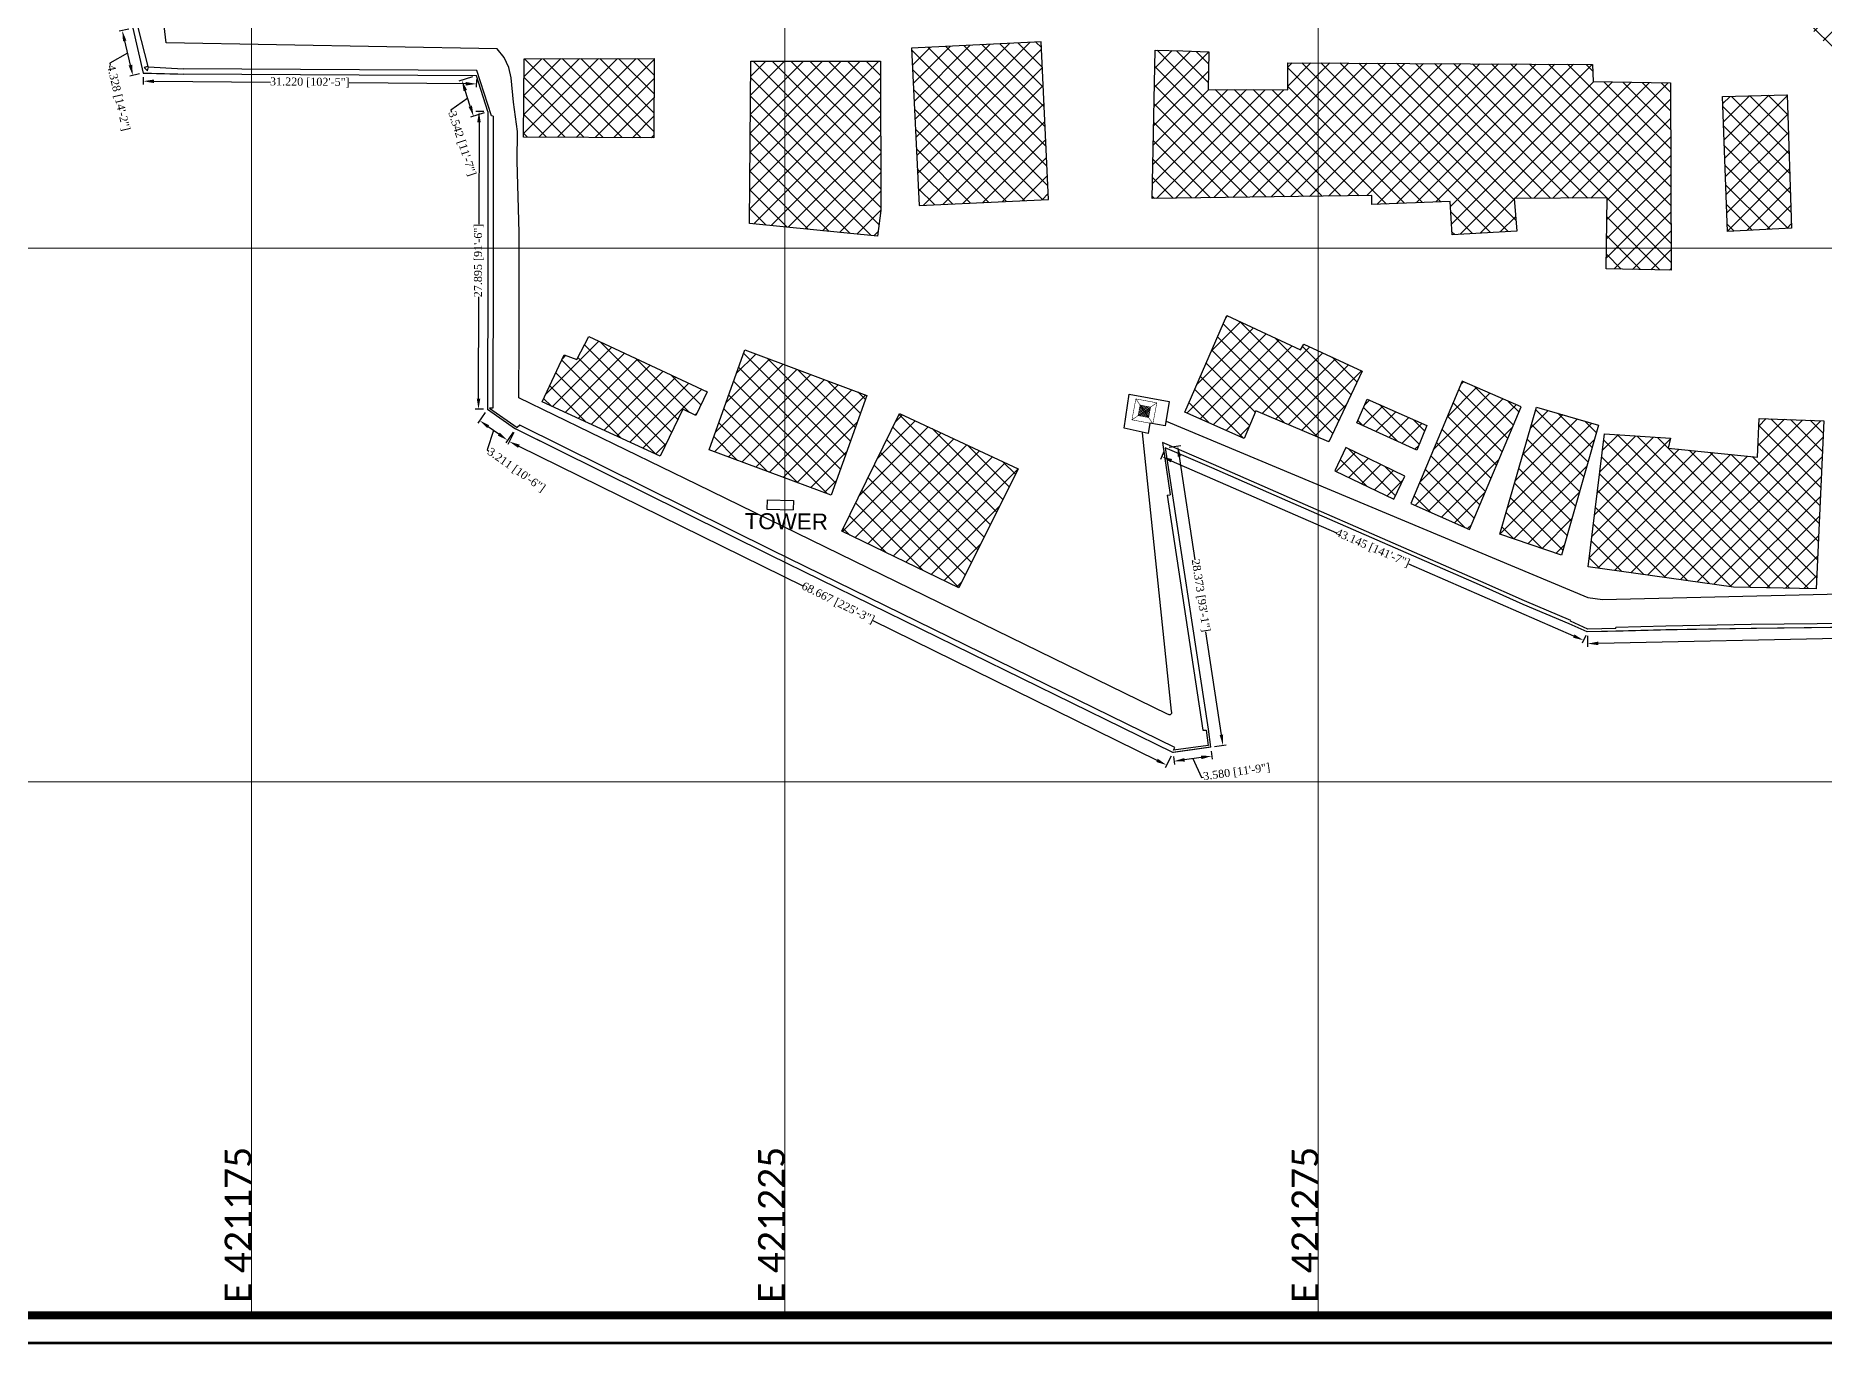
# Model space of a CAD drawing. Header units: metres. Extents: x 420822 to 421453, y 1458172 to 1458620.
# Drawn here: x 421154.8 to 421322.4, y 1458172.3 to 1458294.9 of the extents above; entities that cross this region are included whole.
import ezdxf
from ezdxf.enums import TextEntityAlignment as Align

# ---------------------------------------------------------------- set-up
doc = ezdxf.new("R2010")
doc.units = ezdxf.units.M
doc.header["$MEASUREMENT"] = 0
doc.header["$PDMODE"] = 3
doc.header["$PDSIZE"] = 0.25
doc.linetypes.add('DOT2', pattern=[0.125, 0, -0.125])
doc.layers.get('0').update_dxf_attribs({"linetype": 'CONTINUOUS'})
doc.layers.get('Defpoints').update_dxf_attribs({"linetype": 'CONTINUOUS'})
for name, color, linetype in [('BOUNDARY', 7, 'CONTINUOUS'), ('BUILDING', 230, 'CONTINUOUS'), ('CONTAINER', 150, 'CONTINUOUS'), ('DIM', 8, 'CONTINUOUS'), ('HATCH', 8, 'CONTINUOUS'), ('HM', 20, 'CONTINUOUS'), ('TEXT', 7, 'CONTINUOUS'), ('TITLE', 86, 'CONTINUOUS')]:
    doc.layers.add(name, color=color, linetype=linetype)
doc.layers.add('grid', color=5, linetype='DOT2', lineweight=20)
doc.layers.add('HIGH MAST', color=4, linetype='CONTINUOUS', lineweight=18)
doc.styles.add('Legend', font='calibri.ttf', dxfattribs={"height": 2})
doc.styles.add('ROMANTICITALIC', font='romantic.ttf')
doc.styles.add('rs2', font='arial.ttf', dxfattribs={"height": 2})
doc.dimstyles.new('ROCKFORT', dxfattribs={"dimtxt": 0.75, "dimasz": 1, "dimexe": 0.3, "dimexo": 0.375, "dimgap": 0.1, "dimtad": 0, "dimdec": 3, "dimzin": 0, "dimdsep": 46, "dimtxsty": 'ROMANTICITALIC', "dimcen": 0.09, "dimclrd": 8, "dimclre": 8, "dimclrt": 5, "dimadec": 0, "dimazin": 0, "dimtfac": 1, "dimtdec": 3, "dimtofl": 0, "dimtmove": 1, "dimatfit": 2, "dimfxl": 1, "dimtolj": 1, "dimtzin": 0, "dimarcsym": 0})

# ---------------------------------------------------------------- blocks, each defined once
blk = doc.blocks.new('BST')
h = blk.add_hatch()
h.set_pattern_fill('ANSI31', color=256, style=0)
h.set_pattern_definition([(45, (-8.78317, -273.21561), (-0.08838835, 0.08838835), [])])
h.paths.add_polyline_path([(-0.5, -0.5), (0.5, -0.5), (0.5, 0.5), (-0.5, 0.5)])
blk.add_line((0.5, -0.5), (-0.5, 0.5))
at = {"const_width": 0.05}
for points in [[(-1, -1), (-1, 1), (1, 1), (1, -1)], [(-0.5, -0.5), (-0.5, 0.5), (0.5, 0.5), (0.5, -0.5)]]:
    blk.add_lwpolyline(points, close=True, dxfattribs=at)
for points in [[(-0.5, 0.5), (-1, 1)], [(0.5, 0.5), (1, 1)], [(-0.5, -0.5), (-1, -1)], [(0.5, -0.5), (1, -1)]]:
    blk.add_lwpolyline(points, dxfattribs=at)
blk = doc.blocks.new('*D36')
at = {"layer": 'Defpoints', "color": 0, "linetype": 'ByBlock', "transparency": 16777216}
for p in [(421300.22, 1458239.05), (421357.6, 1458240.33), (421300.25, 1458237.94)]:
    blk.add_point(p, dxfattribs=at)
at = {"layer": 'DIM', "color": 8, "linetype": 'ByBlock', "lineweight": -2, "transparency": 16777216}
for p, q in [((421356.63, 1458239.19), (421332.62, 1458238.66)), ((421357.61, 1458239.95), (421357.63, 1458238.92)), ((421300.23, 1458238.68), (421300.25, 1458237.64)), ((421301.24, 1458237.97), (421325.25, 1458238.5))]:
    blk.add_line(p, q, dxfattribs=at)
at = {"layer": 'DIM', "color": 8, "linetype": 'ByBlock', "transparency": 16777216}
for points in [[(421356.62, 1458239.36), (421356.63, 1458239.03), (421357.63, 1458239.22)], [(421301.24, 1458238.13), (421301.25, 1458237.8), (421300.25, 1458237.94)]]:
    blk.add_solid(points, dxfattribs=at)
at = {"layer": 'DIM', "color": 5, "linetype": 'ByBlock', "transparency": 16777216, "insert": (421328.94, 1458238.58), "char_height": 0.75, "attachment_point": 5, "rotation": 1.2706, "style": 'ROMANTICITALIC'}
blk.add_mtext('\\A1;57.396 [188\'-4"]', dxfattribs=at)
blk = doc.blocks.new('*D37')
at = {"layer": 'Defpoints', "color": 0, "linetype": 'ByBlock', "transparency": 16777216}
for p in [(421260.67, 1458256.29), (421260.32, 1458255.48), (421300.22, 1458239.05)]:
    blk.add_point(p, dxfattribs=at)
at = {"layer": 'DIM', "color": 8, "linetype": 'ByBlock', "lineweight": -2, "transparency": 16777216}
for p, q in [((421260.52, 1458255.94), (421260.2, 1458255.21)), ((421261.23, 1458255.08), (421276.7, 1458248.34)), ((421298.95, 1458238.65), (421283.48, 1458245.39)), ((421300.07, 1458238.71), (421299.75, 1458237.97))]:
    blk.add_line(p, q, dxfattribs=at)
at = {"layer": 'DIM', "color": 8, "linetype": 'ByBlock', "transparency": 16777216}
for points in [[(421261.3, 1458255.24), (421261.17, 1458254.93), (421260.32, 1458255.48)], [(421299.02, 1458238.8), (421298.89, 1458238.5), (421299.87, 1458238.25)]]:
    blk.add_solid(points, dxfattribs=at)
at = {"layer": 'DIM', "color": 5, "linetype": 'ByBlock', "transparency": 16777216, "insert": (421280.09, 1458246.87), "char_height": 0.75, "attachment_point": 5, "rotation": 336.4584, "style": 'ROMANTICITALIC'}
blk.add_mtext('\\A1;43.145 [141\'-7"]', dxfattribs=at)
blk = doc.blocks.new('*D38')
at = {"layer": 'Defpoints', "color": 0, "linetype": 'ByBlock', "transparency": 16777216}
for p in [(421260.67, 1458256.29), (421264.91, 1458228.23), (421266.07, 1458228.41)]:
    blk.add_point(p, dxfattribs=at)
at = {"layer": 'DIM', "color": 8, "linetype": 'ByBlock', "lineweight": -2, "transparency": 16777216}
for p, q in [((421261.04, 1458256.34), (421262.12, 1458256.51)), ((421261.98, 1458255.47), (421263.44, 1458245.81)), ((421265.92, 1458229.4), (421264.46, 1458239.06)), ((421265.28, 1458228.29), (421266.37, 1458228.45))]:
    blk.add_line(p, q, dxfattribs=at)
at = {"layer": 'DIM', "color": 8, "linetype": 'ByBlock', "transparency": 16777216}
for points in [[(421262.14, 1458255.5), (421261.81, 1458255.45), (421261.83, 1458256.46)], [(421266.09, 1458229.42), (421265.76, 1458229.37), (421266.07, 1458228.41)]]:
    blk.add_solid(points, dxfattribs=at)
at = {"layer": 'DIM', "color": 5, "linetype": 'ByBlock', "transparency": 16777216, "insert": (421263.95, 1458242.44), "char_height": 0.75, "attachment_point": 5, "rotation": 278.6083, "style": 'ROMANTICITALIC'}
blk.add_mtext('\\A1;28.373 [93\'-1"]', dxfattribs=at)
blk = doc.blocks.new('*D39')
at = {"layer": 'Defpoints', "color": 0, "linetype": 'ByBlock', "transparency": 16777216}
for p in [(421261.37, 1458227.73), (421264.91, 1458228.23), (421261.48, 1458226.92)]:
    blk.add_point(p, dxfattribs=at)
at = {"layer": 'DIM', "color": 8, "linetype": 'ByBlock', "lineweight": -2, "transparency": 16777216}
for p, q in [((421261.42, 1458227.36), (421261.52, 1458226.62)), ((421264.04, 1458227.28), (421262.47, 1458227.05)), ((421263.26, 1458227.17), (421264.06, 1458225.41)), ((421264.97, 1458227.86), (421265.07, 1458227.12)), ((421264.06, 1458225.41), (421264.26, 1458225.43))]:
    blk.add_line(p, q, dxfattribs=at)
at = {"layer": 'DIM', "color": 8, "linetype": 'ByBlock', "transparency": 16777216}
for points in [[(421262.45, 1458227.22), (421262.5, 1458226.89), (421261.48, 1458226.92)], [(421264.01, 1458227.44), (421264.06, 1458227.11), (421265.03, 1458227.41)]]:
    blk.add_solid(points, dxfattribs=at)
at = {"layer": 'DIM', "color": 5, "linetype": 'ByBlock', "transparency": 16777216, "insert": (421267.36, 1458225.87), "char_height": 0.75, "attachment_point": 5, "rotation": 8.0088, "style": 'ROMANTICITALIC'}
blk.add_mtext('\\A1;3.580 [11\'-9"]', dxfattribs=at)
blk = doc.blocks.new('*D40')
at = {"layer": 'Defpoints', "color": 0, "linetype": 'ByBlock', "transparency": 16777216}
for p in [(421199.76, 1458258.06), (421199.18, 1458256.88), (421261.37, 1458227.73)]:
    blk.add_point(p, dxfattribs=at)
at = {"layer": 'DIM', "color": 8, "linetype": 'ByBlock', "lineweight": -2, "transparency": 16777216}
for p, q in [((421199.59, 1458257.72), (421199.05, 1458256.61)), ((421200.08, 1458256.44), (421226.68, 1458243.35)), ((421259.89, 1458227), (421233.29, 1458240.09)), ((421261.2, 1458227.4), (421260.66, 1458226.29))]:
    blk.add_line(p, q, dxfattribs=at)
at = {"layer": 'DIM', "color": 8, "linetype": 'ByBlock', "transparency": 16777216}
for points in [[(421200.15, 1458256.59), (421200, 1458256.29), (421199.18, 1458256.88)], [(421259.96, 1458227.15), (421259.82, 1458226.85), (421260.79, 1458226.56)]]:
    blk.add_solid(points, dxfattribs=at)
at = {"layer": 'DIM', "color": 5, "linetype": 'ByBlock', "transparency": 16777216, "insert": (421229.98, 1458241.72), "char_height": 0.75, "attachment_point": 5, "rotation": 333.7933, "style": 'ROMANTICITALIC'}
blk.add_mtext('\\A1;68.667 [225\'-3"]', dxfattribs=at)
blk = doc.blocks.new('*D41')
at = {"layer": 'Defpoints', "color": 0, "linetype": 'ByBlock', "transparency": 16777216}
for p in [(421197.13, 1458259.9), (421196.39, 1458258.85), (421199.76, 1458258.06)]:
    blk.add_point(p, dxfattribs=at)
at = {"layer": 'DIM', "color": 8, "linetype": 'ByBlock', "lineweight": -2, "transparency": 16777216}
for p, q in [((421196.92, 1458259.6), (421196.22, 1458258.6)), ((421197.7, 1458257.92), (421197.1, 1458256.1)), ((421198.2, 1458257.58), (421197.21, 1458258.27)), ((421199.54, 1458257.75), (421198.84, 1458256.76)), ((421197.1, 1458256.1), (421197.26, 1458255.98))]:
    blk.add_line(p, q, dxfattribs=at)
at = {"layer": 'DIM', "color": 8, "linetype": 'ByBlock', "transparency": 16777216}
for points in [[(421197.3, 1458258.41), (421197.11, 1458258.14), (421196.39, 1458258.85)], [(421198.29, 1458257.71), (421198.1, 1458257.44), (421199.02, 1458257)]]:
    blk.add_solid(points, dxfattribs=at)
at = {"layer": 'DIM', "color": 5, "linetype": 'ByBlock', "transparency": 16777216, "insert": (421199.82, 1458254.18), "char_height": 0.75, "attachment_point": 5, "rotation": 324.9033, "style": 'ROMANTICITALIC'}
blk.add_mtext('\\A1;3.211 [10\'-6"]', dxfattribs=at)
blk = doc.blocks.new('*D42')
at = {"layer": 'Defpoints', "color": 0, "linetype": 'ByBlock', "transparency": 16777216}
for p in [(421196.34, 1458287.8), (421197.18, 1458287.8), (421197.13, 1458259.9)]:
    blk.add_point(p, dxfattribs=at)
at = {"layer": 'DIM', "color": 8, "linetype": 'ByBlock', "lineweight": -2, "transparency": 16777216}
for p, q in [((421196.8, 1458287.8), (421196.04, 1458287.8)), ((421196.34, 1458286.8), (421196.32, 1458277.26)), ((421196.3, 1458260.9), (421196.31, 1458270.44)), ((421196.76, 1458259.9), (421195.99, 1458259.91))]:
    blk.add_line(p, q, dxfattribs=at)
at = {"layer": 'DIM', "color": 8, "linetype": 'ByBlock', "transparency": 16777216}
for points in [[(421196.17, 1458286.8), (421196.5, 1458286.8), (421196.34, 1458287.8)], [(421196.13, 1458260.91), (421196.46, 1458260.9), (421196.29, 1458259.9)]]:
    blk.add_solid(points, dxfattribs=at)
at = {"layer": 'DIM', "color": 5, "linetype": 'ByBlock', "transparency": 16777216, "insert": (421196.32, 1458273.85), "char_height": 0.75, "attachment_point": 5, "rotation": 89.9063, "style": 'ROMANTICITALIC'}
blk.add_mtext('\\A1;27.895 [91\'-6"]', dxfattribs=at)
blk = doc.blocks.new('*D43')
at = {"layer": 'Defpoints', "color": 0, "linetype": 'ByBlock', "transparency": 16777216}
for p in [(421196.09, 1458291.17), (421194.74, 1458290.74), (421197.18, 1458287.8)]:
    blk.add_point(p, dxfattribs=at)
at = {"layer": 'DIM', "color": 8, "linetype": 'ByBlock', "lineweight": -2, "transparency": 16777216}
for p, q in [((421195.74, 1458291.06), (421194.46, 1458290.64)), ((421195.52, 1458288.32), (421195.05, 1458289.78)), ((421195.29, 1458289.05), (421193.69, 1458287.95)), ((421193.69, 1458287.95), (421193.75, 1458287.76)), ((421196.82, 1458287.68), (421195.54, 1458287.27))]:
    blk.add_line(p, q, dxfattribs=at)
at = {"layer": 'DIM', "color": 8, "linetype": 'ByBlock', "transparency": 16777216}
for points in [[(421195.21, 1458289.83), (421194.89, 1458289.73), (421194.74, 1458290.74)], [(421195.68, 1458288.37), (421195.36, 1458288.26), (421195.83, 1458287.36)]]:
    blk.add_solid(points, dxfattribs=at)
at = {"layer": 'DIM', "color": 5, "linetype": 'ByBlock', "transparency": 16777216, "insert": (421194.71, 1458284.79), "char_height": 0.75, "attachment_point": 5, "rotation": 287.8419, "style": 'ROMANTICITALIC'}
blk.add_mtext('\\A1;3.542 [11\'-7"]', dxfattribs=at)
blk = doc.blocks.new('*D44')
at = {"layer": 'Defpoints', "color": 0, "linetype": 'ByBlock', "transparency": 16777216}
for p in [(421164.87, 1458291.42), (421196.09, 1458291.17), (421164.87, 1458290.65)]:
    blk.add_point(p, dxfattribs=at)
at = {"layer": 'DIM', "color": 8, "linetype": 'ByBlock', "lineweight": -2, "transparency": 16777216}
for p, q in [((421164.87, 1458291.04), (421164.87, 1458290.35)), ((421196.09, 1458290.8), (421196.08, 1458290.1)), ((421165.87, 1458290.64), (421176.8, 1458290.56)), ((421195.09, 1458290.41), (421184.16, 1458290.5))]:
    blk.add_line(p, q, dxfattribs=at)
at = {"layer": 'DIM', "color": 8, "linetype": 'ByBlock', "transparency": 16777216}
for points in [[(421165.87, 1458290.81), (421165.87, 1458290.48), (421164.87, 1458290.65)], [(421195.09, 1458290.58), (421195.09, 1458290.24), (421196.09, 1458290.4)]]:
    blk.add_solid(points, dxfattribs=at)
at = {"layer": 'DIM', "color": 5, "linetype": 'ByBlock', "transparency": 16777216, "insert": (421180.48, 1458290.53), "char_height": 0.75, "attachment_point": 5, "rotation": 359.5441, "style": 'ROMANTICITALIC'}
blk.add_mtext('\\A1;31.220 [102\'-5"]', dxfattribs=at)
blk = doc.blocks.new('*D45')
at = {"layer": 'Defpoints', "color": 0, "linetype": 'ByBlock', "transparency": 16777216}
for p in [(421162.9, 1458295.4), (421163.88, 1458295.63), (421164.87, 1458291.42)]:
    blk.add_point(p, dxfattribs=at)
at = {"layer": 'DIM', "color": 8, "linetype": 'ByBlock', "lineweight": -2, "transparency": 16777216}
for p, q in [((421163.52, 1458295.54), (421162.61, 1458295.33)), ((421163.66, 1458292.16), (421163.13, 1458294.43)), ((421163.4, 1458293.29), (421161.74, 1458292.34)), ((421161.74, 1458292.34), (421161.78, 1458292.14)), ((421164.51, 1458291.33), (421163.6, 1458291.12))]:
    blk.add_line(p, q, dxfattribs=at)
at = {"layer": 'DIM', "color": 8, "linetype": 'ByBlock', "transparency": 16777216}
for points in [[(421163.29, 1458294.46), (421162.97, 1458294.39), (421162.9, 1458295.4)], [(421163.83, 1458292.2), (421163.5, 1458292.12), (421163.89, 1458291.19)]]:
    blk.add_solid(points, dxfattribs=at)
at = {"layer": 'DIM', "color": 5, "linetype": 'ByBlock', "transparency": 16777216, "insert": (421162.5, 1458289.08), "char_height": 0.75, "attachment_point": 5, "rotation": 283.2577, "style": 'ROMANTICITALIC'}
blk.add_mtext('\\A1;4.328 [14\'-2"]', dxfattribs=at)

msp = doc.modelspace()

# ---------------------------------------------------------------- hatches: boundary and pattern name
at = {"layer": 'HATCH', "linetype": 'ByBlock'}
h = msp.add_hatch(dxfattribs=at)
h.set_pattern_fill('ANSI37', color=8, scale=10)
h.paths.add_polyline_path([(421339.393, 1458354.931), (421339.598, 1458348.944), (421334.727, 1458348.835), (421334.57, 1458354.918)], flags=17)
h.paths.add_polyline_path([(421341.564, 1458336.107), (421341.38, 1458342.105), (421336.274, 1458341.658), (421336.416, 1458335.606)], flags=17)
h.paths.add_polyline_path([(421340.566, 1458328.114), (421343.004, 1458328.149), (421343.066, 1458322.089), (421340.64, 1458322.042)])
h.paths.add_polyline_path([(421332.321, 1458329.109), (421338.209, 1458329.302), (421338.239, 1458323.22), (421332.447, 1458323.041)], flags=17)
h.paths.add_polyline_path([(421340.405, 1458305.679), (421340.405, 1458311.691), (421337.788, 1458311.691), (421337.101, 1458317.968), (421331.088, 1458317.402), (421331.685, 1458312.534), (421332.982, 1458312.633), (421332.786, 1458305.806)], flags=17)
h.paths.add_polyline_path([(421342.096, 1458270.192), (421334.648, 1458270.357), (421334.381, 1458263.03), (421332.07, 1458263.027), (421332.135, 1458256.932), (421342.01, 1458256.874)])
h.paths.add_polyline_path([(421344.777, 1458255.655), (421350.014, 1458255.451), (421349.85, 1458249.454), (421344.692, 1458249.564)])
h.paths.add_polyline_path([(421341.028, 1458248.561), (421340.866, 1458243.425), (421334.804, 1458243.707), (421334.994, 1458248.681)])
h.paths.add_polyline_path([(421321.678, 1458243.092), (421313.932, 1458243.248), (421300.298, 1458245.145), (421301.837, 1458257.609), (421308.004, 1458257.188), (421307.807, 1458256.264), (421316.165, 1458255.425), (421316.322, 1458259.054), (421322.382, 1458258.824)])
h.paths.add_polyline_path([(421318.944, 1458289.39), (421319.366, 1458276.885), (421313.356, 1458276.557), (421312.905, 1458289.204)])
h.paths.add_polyline_path([(421319.523, 1458307.242), (421313.439, 1458307.016), (421313.38, 1458309.581), (421304.149, 1458309.317), (421296.287, 1458309.204), (421296.39, 1458306.932), (421290.301, 1458306.639), (421290.304, 1458308.224), (421282.686, 1458307.89), (421282.59, 1458309.511), (421267.006, 1458309.266), (421267.145, 1458306.094), (421264.8, 1458305.847), (421264.136, 1458318.128), (421267.253, 1458318.248), (421267.328, 1458321.817), (421273.376, 1458321.769), (421273.312, 1458319.175), (421282.17, 1458319.522), (421282.121, 1458320.301), (421288.196, 1458320.519), (421288.206, 1458319.223), (421297.483, 1458319.222), (421297.437, 1458321.561), (421305.556, 1458321.82), (421305.536, 1458322.393), (421319.42, 1458322.362)], flags=17)
h.paths.add_polyline_path([(421318.029, 1458334.791), (421311.969, 1458334.639), (421311.903, 1458337.138), (421302.966, 1458337.213), (421303.026, 1458334.787), (421282.236, 1458334.593), (421282.311, 1458336.474), (421266.286, 1458336.245), (421266.381, 1458334.072), (421261.496, 1458333.882), (421261.024, 1458346.551), (421295.281, 1458347.106), (421295.41, 1458344.46), (421304.264, 1458344.754), (421304.271, 1458347.25), (421317.637, 1458347.205)], flags=17)
h.paths.add_polyline_path([(421318.276, 1458373.448), (421318.498, 1458361.258), (421310.375, 1458360.862), (421297.159, 1458361.108), (421280.851, 1458361.228), (421280.961, 1458359.211), (421274.944, 1458358.996), (421274.48, 1458368.778), (421289.551, 1458369.116), (421289.539, 1458371.458), (421295.576, 1458371.538), (421295.568, 1458368.835), (421312.239, 1458368.206), (421312.24, 1458373.351)], flags=17)
h.paths.add_polyline_path([(421313.749, 1458382.936), (421298.653, 1458382.222), (421298.38, 1458388.299), (421306.595, 1458388.846), (421306.693, 1458387.614), (421313.185, 1458388.032)], flags=17)
h.paths.add_polyline_path([(421308.235, 1458396.823), (421308.106, 1458394.405), (421295.972, 1458395.021), (421296.066, 1458397.457)], flags=17)
h.paths.add_polyline_path([(421297.427, 1458393.66), (421297.748, 1458388.838), (421290.025, 1458388.571), (421289.902, 1458386.281), (421277.744, 1458386.369), (421277.716, 1458388.815), (421263.373, 1458388.823), (421263.396, 1458391.287), (421277.288, 1458391.45), (421277.798, 1458393.788), (421289.997, 1458393.806), (421291.386, 1458393.338)], flags=17)
h.paths.add_polyline_path([(421271.699, 1458367.273), (421272.129, 1458359.85), (421266.107, 1458359.544), (421265.657, 1458366.886)], flags=17)
h.paths.add_polyline_path([(421266.792, 1458343.218), (421272.111, 1458343.206), (421272.192, 1458338.663), (421266.931, 1458338.653)], flags=16)
h.paths.add_polyline_path([(421308.025, 1458290.496), (421308.087, 1458272.933), (421301.996, 1458273.078), (421302.068, 1458279.707), (421293.368, 1458279.674), (421293.618, 1458276.611), (421287.55, 1458276.26), (421287.356, 1458279.392), (421280.028, 1458279.081), (421280.022, 1458279.936), (421259.434, 1458279.663), (421259.702, 1458293.566), (421262.314, 1458293.486), (421264.754, 1458293.417), (421264.672, 1458289.889), (421272.139, 1458289.844), (421272.159, 1458292.388), (421300.699, 1458292.225), (421300.756, 1458290.618)])
h.paths.add_polyline_path([(421301.282, 1458258.427), (421297.805, 1458246.245), (421292.036, 1458248.201), (421295.457, 1458260.113)])
h.paths.add_polyline_path([(421289.171, 1458248.645), (421294.021, 1458260.123), (421288.494, 1458262.532), (421283.664, 1458251.079)])
h.paths.add_polyline_path([(421284.25, 1458256.076), (421278.613, 1458258.619), (421279.601, 1458260.848), (421285.171, 1458258.393)])
h.paths.add_polyline_path([(421282.089, 1458251.48), (421283.109, 1458253.645), (421277.572, 1458256.313), (421276.544, 1458254.131)])
h.paths.add_polyline_path([(421279.129, 1458263.477), (421276.009, 1458256.861), (421269.143, 1458259.772), (421268.052, 1458257.162), (421262.508, 1458259.619), (421266.428, 1458268.684), (421273.349, 1458265.479), (421273.661, 1458266.009)])
h.paths.add_polyline_path([(421235.767, 1458259.51), (421246.865, 1458254.326), (421241.305, 1458243.163), (421230.354, 1458248.48)])
h.paths.add_polyline_path([(421232.698, 1458261.205), (421229.353, 1458251.864), (421217.899, 1458256.09), (421221.244, 1458265.471)])
h.paths.add_polyline_path([(421217.738, 1458261.54), (421216.663, 1458259.314), (421215.453, 1458259.926), (421213.331, 1458255.499), (421202.272, 1458260.593), (421204.331, 1458265.016), (421205.517, 1458264.585), (421206.628, 1458266.724)])
h.paths.add_polyline_path([(421249.711, 1458279.567), (421249.035, 1458294.346), (421236.873, 1458293.757), (421237.59, 1458279.017)])
h.paths.add_polyline_path([(421233.998, 1458278.537), (421233.677, 1458276.126), (421221.693, 1458277.325), (421221.814, 1458292.53), (421233.984, 1458292.545)])
h.paths.add_polyline_path([(421200.568, 1458292.761), (421212.757, 1458292.776), (421212.727, 1458285.347), (421200.519, 1458285.418)], flags=17)
h.paths.add_polyline_path([(421248.886, 1458318.488), (421249, 1458306.234), (421236.829, 1458306.127), (421236.698, 1458318.371)], flags=17)
h.paths.add_polyline_path([(421234.693, 1458318.716), (421234.587, 1458306.307), (421222.427, 1458306.536), (421222.501, 1458318.792)], flags=17)
h.paths.add_polyline_path([(421220.245, 1458318.61), (421220.473, 1458306.337), (421208.304, 1458306.065), (421208.102, 1458318.341)], flags=17)
h.paths.add_polyline_path([(421206.429, 1458318.498), (421206.568, 1458306.099), (421194.372, 1458305.914), (421194.198, 1458318.274)], flags=17)
h.paths.add_polyline_path([(421193.159, 1458318.28), (421193.372, 1458308.409), (421181.125, 1458308.189), (421180.984, 1458317.961)], flags=17)
h.paths.add_polyline_path([(421180.58, 1458341.309), (421180.44, 1458331.451), (421192.664, 1458331.334), (421192.718, 1458334.475), (421206.436, 1458334.007), (421206.564, 1458336.523), (421220.582, 1458336.14), (421220.689, 1458346.052), (421194.618, 1458346.979), (421194.4, 1458341.107)], flags=17)
h.paths.add_polyline_path([(421223.008, 1458333.854), (421235.207, 1458333.445), (421235.711, 1458345.696), (421223.524, 1458346.169)], flags=17)
h.paths.add_polyline_path([(421238.245, 1458345.289), (421250.367, 1458344.801), (421250.079, 1458335.027), (421237.86, 1458335.378)], flags=17)
h.paths.add_polyline_path([(421250.199, 1458370.423), (421250.125, 1458358.006), (421237.913, 1458358.076), (421238.02, 1458361.775), (421221.325, 1458362.161), (421221.294, 1458359.772), (421209.106, 1458359.852), (421209.065, 1458362.421), (421194.219, 1458362.941), (421194.075, 1458360.574), (421181.921, 1458360.897), (421182.135, 1458373.315), (421194.284, 1458372.899), (421194.23, 1458370.501), (421238.006, 1458369.191), (421237.982, 1458370.386)], flags=17)
h.paths.add_polyline_path([(421235.639, 1458394.905), (421235.438, 1458385.109), (421221.476, 1458385.207), (421221.78, 1458382.387), (421209.588, 1458382.681), (421209.566, 1458385.042), (421195.826, 1458385.025), (421194.287, 1458385.28), (421182.064, 1458385.244), (421182.18, 1458395.053), (421194.367, 1458395.122), (421194.382, 1458392.774), (421209.586, 1458392.751), (421223.346, 1458392.457), (421223.436, 1458394.985)], flags=17)
h.paths.add_polyline_path([(421250.614, 1458394.879), (421250.266, 1458382.538), (421238.083, 1458382.772), (421238.374, 1458395.123)], flags=17)
h.paths.add_polyline_path([(421244.572, 1458447.377), (421249.429, 1458447.342), (421249.332, 1458435.157), (421244.44, 1458435.194)], flags=17)
h.paths.add_polyline_path([(421141.847, 1458430.62), (421157.131, 1458429.81), (421157.327, 1458425.409), (421141.569, 1458426.197)])
h.paths.add_polyline_path([(421144.716, 1458404.398), (421156.92, 1458403.449), (421156.319, 1458396.112), (421144.17, 1458397.105)])
h.paths.add_polyline_path([(421173.021, 1458386.237), (421172.994, 1458374.044), (421167.645, 1458374.11), (421167.966, 1458386.29)], flags=17)
h.paths.add_polyline_path([(421174.216, 1458304.156), (421174.751, 1458299.131), (421168.644, 1458298.567), (421168.182, 1458303.521)], flags=17)
h.paths.add_polyline_path([(421168.681, 1458313.73), (421171.079, 1458313.911), (421170.151, 1458326.081), (421167.739, 1458325.888)], flags=17)
h.paths.add_polyline_path([(421171.163, 1458329.145), (421165.121, 1458329.028), (421165.196, 1458337.221), (421171.192, 1458336.822)], flags=17)
h.paths.add_polyline_path([(421171.904, 1458356.842), (421171.886, 1458344.69), (421164.092, 1458344.53), (421164.097, 1458342.484), (421161.633, 1458342.549), (421161.813, 1458348.855), (421155.347, 1458349.601), (421155.343, 1458352.221), (421147.1, 1458353.868), (421146.349, 1458351.805), (421140.507, 1458353.162), (421140.682, 1458354.061), (421128.145, 1458358.051), (421129.514, 1458362.704), (421128.597, 1458363.015), (421132.975, 1458377.507), (421144.532, 1458373.668), (421140.744, 1458361.215), (421149.398, 1458358.681), (421149.847, 1458360.958), (421162.985, 1458358.54), (421162.613, 1458356.767)])
h.paths.add_polyline_path([(421145.16, 1458373.653), (421143.729, 1458367.709), (421146.03, 1458367.204), (421147.528, 1458373.044)], flags=17)
edge = h.paths.add_edge_path()
edge.add_line((421335.145, 1458300.335), (421334.795, 1458293.419))
edge.add_line((421335.145, 1458300.335), (421342.407, 1458300.06))
edge.add_line((421342.123, 1458293.318), (421342.407, 1458300.06))
edge.add_line((421332.988, 1458287.435), (421342.915, 1458287.113))
edge.add_line((421342.915, 1458287.113), (421342.966, 1458293.297))
edge.add_line((421342.966, 1458293.297), (421342.123, 1458293.318))
edge.add_line((421334.795, 1458293.419), (421333.068, 1458293.494))
edge.add_line((421333.068, 1458293.494), (421332.988, 1458287.435))
edge.add_line((421342.467, 1458279.314), (421342.406, 1458285.442))
edge.add_line((421340.112, 1458279.302), (421340.051, 1458285.43))
edge.add_line((421340.051, 1458285.43), (421342.406, 1458285.442))
edge.add_line((421340.112, 1458279.302), (421342.467, 1458279.314))
edge.add_line((421337.613, 1458279.344), (421337.324, 1458285.401))
edge.add_line((421337.324, 1458285.401), (421334.913, 1458285.2))
edge.add_line((421335.202, 1458279.143), (421334.913, 1458285.2))
edge.add_line((421337.613, 1458279.344), (421335.202, 1458279.143))
edge.add_line((421155.015, 1458459.663), (421154.833, 1458446.39))
edge.add_line((421157.31, 1458459.803), (421159.7973, 1458459.8956))
edge.add_line((421159.7973, 1458459.8956), (421160.067, 1458472.743))
edge.add_line((421160.067, 1458472.743), (421164.995, 1458472.632))
edge.add_line((421164.995, 1458472.632), (421164.5566, 1458440.2186))
edge.add_line((421164.5566, 1458440.2186), (421154.929, 1458440.317))
edge.add_line((421157.31, 1458459.803), (421155.015, 1458459.663))
edge.add_line((421154.929, 1458440.317), (421154.833, 1458446.39))
edge.add_line((421158.629, 1458425.368), (421158.939, 1458420.472))
edge.add_line((421158.629, 1458425.368), (421164.627, 1458425.556))
edge.add_line((421164.627, 1458425.556), (421164.937, 1458420.66))
edge.add_line((421158.939, 1458420.472), (421164.937, 1458420.66))

# ---------------------------------------------------------------- linework, layer by layer
at = {"layer": 'BOUNDARY', "linetype": 'ByBlock'}
msp.add_line((421260.836, 1458251.852, 6.164), (421261.1326, 1458251.8972, 6.164), dxfattribs=at)
for points in [[(421362.232, 1458469.244), (421363.329, 1458457.39), (421367.302, 1458415.379), (421367.287, 1458411.158), (421366.803, 1458403.164), (421366.557, 1458391.018), (421365.72, 1458371.017), (421365.513, 1458362.834), (421365.395, 1458350.651), (421365.475, 1458342.534), (421365.526, 1458319.702), (421365.278, 1458315.217), (421364.203, 1458286.957), (421363.613, 1458274.001), (421362.275, 1458246.662), (421361.911, 1458242.222), (421357.536, 1458240.684), (421336.411, 1458240.041), (421332.206, 1458240.032), (421327.963, 1458239.87), (421315.568, 1458239.719), (421307.568, 1458239.582), (421302.906, 1458239.458)], [(421362.6775, 1458468.3372), (421363.6874, 1458457.4235), (421367.6621, 1458415.3953), (421367.647, 1458411.1465), (421367.1628, 1458403.1495), (421366.9168, 1458391.0068), (421366.0798, 1458371.0049), (421365.873, 1458362.8277), (421365.755, 1458350.651), (421365.835, 1458342.5362), (421365.886, 1458319.6925), (421365.6376, 1458315.2002), (421364.5627, 1458286.942), (421363.9726, 1458273.984), (421362.6343, 1458246.6385), (421362.2507, 1458241.9598), (421357.6027, 1458240.3259), (421336.4169, 1458239.681), (421332.2133, 1458239.672), (421327.9721, 1458239.5101), (421315.5733, 1458239.359), (421307.5759, 1458239.2221), (421302.8881, 1458239.097)], [(421163.8815, 1458295.6309), (421164.874, 1458291.4187), (421168.6042, 1458291.324)], [(421165.291, 1458292.035), (421164.96, 1458291.931), (421165.26, 1458291.616), (421165.36, 1458292.012)], [(421196.0927, 1458291.1703), (421168.6042, 1458291.324)], [(421196.142, 1458291.67), (421168.607, 1458291.824)], [(421197.1779, 1458287.7988), (421196.0927, 1458291.1703)], [(421197.518, 1458287.395), (421196.142, 1458291.67)], [(421197.1779, 1458287.7988), (421197.181, 1458268.81), (421197.144, 1458264.2784), (421197.1323, 1458259.9035)], [(421197.678, 1458287.369), (421197.681, 1458268.808), (421197.644, 1458264.276), (421197.638, 1458260.014)], [(421197.1323, 1458259.9035), (421197.1323, 1458259.9035), (421199.7592, 1458258.0575)], [(421197.638, 1458260.014), (421197.3321, 1458260.0076)], [(421197.3321, 1458260.0076), (421199.91, 1458258.196)], [(421264.6853, 1458229.9113), (421264.913, 1458228.2324), (421261.3675, 1458227.7336), (421223.625, 1458246.2285), (421199.7592, 1458258.0575)], [(421261.554, 1458228.199), (421223.846, 1458246.677), (421200.178, 1458258.408)], [(421298.669, 1458240.117), (421294.345, 1458241.94), (421290.25, 1458243.767), (421272.799, 1458251.397), (421265.176, 1458254.734), (421260.3875, 1458256.7862), (421261.1326, 1458251.8972)], [(421260.6661, 1458256.286), (421264.6853, 1458229.9113)], [(421298.533, 1458239.7945), (421294.2057, 1458241.6189), (421290.1086, 1458243.4468), (421272.6588, 1458251.0763), (421265.0369, 1458254.4128), (421260.6661, 1458256.286)], [(421260.836, 1458251.852), (421264.191, 1458229.836)], [(421302.8881, 1458239.097), (421300.2204, 1458239.0531), (421298.533, 1458239.7945), (421298.533, 1458239.7945)], [(421302.884, 1458239.347), (421302.884, 1458239.347), (421300.272, 1458239.304), (421298.63, 1458240.041), (421298.669, 1458240.117)], [(421302.884, 1458239.347), (421302.906, 1458239.458)], [(421264.51, 1458229.838), (421264.51, 1458229.838), (421264.69, 1458228.403), (421261.449, 1458227.947), (421261.449, 1458227.947)]]:
    msp.add_lwpolyline(points, dxfattribs=at)
at = {"layer": 'BOUNDARY', "linetype": 'ByBlock', "const_width": 0.075}
msp.add_lwpolyline([(421327.9721, 1458239.5101), (421315.5733, 1458239.359), (421307.5759, 1458239.2221), (421302.8881, 1458239.097), (421300.2204, 1458239.0531), (421298.533, 1458239.7945), (421294.2057, 1458241.6189), (421290.1086, 1458243.4468), (421272.6588, 1458251.0763), (421265.0369, 1458254.4128), (421260.6661, 1458256.286), (421264.6853, 1458229.9113), (421264.913, 1458228.2324), (421261.3675, 1458227.7336), (421223.625, 1458246.2285), (421199.7592, 1458258.0575), (421197.1323, 1458259.9035), (421197.144, 1458264.2784), (421197.181, 1458268.81), (421197.1779, 1458287.7988), (421196.0927, 1458291.1703), (421168.6042, 1458291.324), (421164.874, 1458291.4187), (421163.8815, 1458295.6309)], dxfattribs=at)
at = {"layer": 'BOUNDARY', "linetype": 'ByBlock'}
for points, elevation in [([(421164.377, 1458295.698), (421165.291, 1458292.035)], 6.971), ([(421165.36, 1458292.012), (421165.36, 1458292.012), (421168.607, 1458291.824)], 7.319), ([(421197.678, 1458287.369), (421197.518, 1458287.395)], 5.996), ([(421200.178, 1458258.408), (421199.91, 1458258.196)], 5.814), ([(421264.191, 1458229.836), (421264.51, 1458229.838)], 5.902), ([(421261.449, 1458227.947), (421261.554, 1458228.199)], 6.338)]:
    msp.add_lwpolyline(points, dxfattribs=dict(at, elevation=elevation))
at = {"layer": 'BUILDING', "linetype": 'ByBlock'}
for points, elevation in [([(421257.277, 1458261.33), (421261.038, 1458260.625), (421260.654, 1458258.349), (421259.229, 1458258.589), (421259.07, 1458257.631), (421256.799, 1458258.119), (421257.277, 1458261.33)], 7.151), ([(421223.346, 1458251.42), (421223.318, 1458250.5559)], 7.123), ([(421223.318, 1458250.5559), (421225.789, 1458250.4759)], 7.123), ([(421223.346, 1458251.42), (421225.817, 1458251.34)], 7.123), ([(421225.817, 1458251.34), (421225.789, 1458250.4759)], 7.126)]:
    msp.add_lwpolyline(points, dxfattribs=dict(at, elevation=elevation))
at = {"layer": 'CONTAINER', "linetype": 'ByBlock'}
for points, elevation in [([(421249.711, 1458279.567), (421249.035, 1458294.346), (421236.873, 1458293.757), (421237.59, 1458279.017), (421249.711, 1458279.567)], 7.328), ([(421200.568, 1458292.761), (421212.757, 1458292.776), (421212.727, 1458285.347), (421200.519, 1458285.418), (421200.568, 1458292.761)], 7.386), ([(421233.998, 1458278.537), (421233.677, 1458276.126), (421221.693, 1458277.325), (421221.814, 1458292.53), (421233.984, 1458292.545), (421233.998, 1458278.537)], 7.286), ([(421308.025, 1458290.496), (421308.087, 1458272.933), (421301.996, 1458273.078), (421302.068, 1458279.707), (421293.368, 1458279.674), (421293.618, 1458276.611), (421287.55, 1458276.26), (421287.356, 1458279.392), (421280.028, 1458279.081), (421280.022, 1458279.936), (421259.434, 1458279.663), (421259.702, 1458293.566), (421262.314, 1458293.486), (421264.754, 1458293.417), (421264.672, 1458289.889), (421272.139, 1458289.844), (421272.159, 1458292.388), (421300.699, 1458292.225), (421300.756, 1458290.618), (421308.025, 1458290.496)], 7.038), ([(421318.944, 1458289.39), (421319.366, 1458276.885), (421313.356, 1458276.557), (421312.905, 1458289.204), (421318.944, 1458289.39)], 7.061), ([(421279.129, 1458263.477), (421276.009, 1458256.861), (421269.143, 1458259.772), (421268.052, 1458257.162), (421262.508, 1458259.619), (421266.428, 1458268.684), (421273.349, 1458265.479), (421273.661, 1458266.009), (421279.129, 1458263.477)], 7.154), ([(421217.738, 1458261.54), (421216.663, 1458259.314), (421215.453, 1458259.926), (421213.331, 1458255.499), (421202.272, 1458260.593), (421204.331, 1458265.016), (421205.517, 1458264.585), (421206.628, 1458266.724), (421217.738, 1458261.54)], 7.177), ([(421232.698, 1458261.205), (421229.353, 1458251.864), (421217.899, 1458256.09), (421221.244, 1458265.471), (421232.698, 1458261.205)], 7.235), ([(421289.171, 1458248.645), (421294.021, 1458260.123), (421288.494, 1458262.532), (421283.664, 1458251.079), (421289.171, 1458248.645)], 7.064), ([(421284.25, 1458256.076), (421278.613, 1458258.619), (421279.601, 1458260.848), (421285.171, 1458258.393), (421284.25, 1458256.076)], 6.992), ([(421235.767, 1458259.51), (421246.865, 1458254.326), (421241.305, 1458243.163), (421230.354, 1458248.48), (421235.767, 1458259.51)], 7.249), ([(421301.282, 1458258.427), (421297.805, 1458246.245), (421292.036, 1458248.201), (421295.457, 1458260.113), (421301.282, 1458258.427)], 7.076), ([(421321.678, 1458243.092), (421313.932, 1458243.248), (421300.298, 1458245.145), (421301.837, 1458257.609), (421308.004, 1458257.188), (421307.807, 1458256.264), (421316.165, 1458255.425), (421316.322, 1458259.054), (421322.382, 1458258.824), (421321.678, 1458243.092)], 6.933), ([(421282.089, 1458251.48), (421283.109, 1458253.645), (421277.572, 1458256.313), (421276.544, 1458254.131), (421282.089, 1458251.48)], 7.05)]:
    msp.add_lwpolyline(points, dxfattribs=dict(at, elevation=elevation))
at = {"layer": 'grid', "color": 8, "linetype": 'ByBlock'}
for p, q in [((421175, 1458175), (421175, 1458617.5426)), ((421225, 1458175), (421225, 1458617.5426)), ((421275, 1458175), (421275, 1458617.5426)), ((420825, 1458275), (421373.931, 1458275)), ((420825, 1458225), (421373.931, 1458225))]:
    msp.add_line(p, q, dxfattribs=at)
at = {"layer": 'HM', "linetype": 'ByBlock'}
for points, elevation in [([(421216.78, 1458252.867), (421200.087, 1458260.989), (421200.114, 1458266.212), (421200.115, 1458276.478), (421199.931, 1458283.157), (421199.94, 1458285.931), (421199.584, 1458288.682), (421199.358, 1458290.963), (421199.138, 1458291.937), (421198.694, 1458292.887), (421198.055, 1458293.688), (421167.013, 1458294.256), (421164.002, 1458320.064), (421163.42, 1458324.667), (421162.944, 1458326.777), (421163.937, 1458327.215), (421164.094, 1458332.83), (421161.124, 1458332.693), (421153.856, 1458343.973)], 7.064), ([(421260.733, 1458258.785), (421300.278, 1458242.273), (421301.643, 1458242.092), (421342.458, 1458243.047), (421357.079, 1458243.787), (421357.014, 1458244.638)], 7.271)]:
    msp.add_lwpolyline(points, dxfattribs=dict(at, elevation=elevation))
at = {"layer": 'HM', "linetype": 'ByBlock', "elevation": 7.024}
msp.add_lwpolyline([(421258.507, 1458257.709), (421261.215, 1458231.62, -0.92159655), (421260.884, 1458231.333), (421216.78, 1458252.867)], format="xyb", dxfattribs=at)
at = {"layer": 'TITLE', "color": 8, "const_width": 0.2297}
msp.add_lwpolyline([(420822.3963, 1458172.3963), (421453.1463, 1458172.3963), (421453.1463, 1458620.1463), (420822.3963, 1458620.1463)], close=True, dxfattribs=at)
at = {"layer": 'TITLE', "color": 12, "const_width": 0.75}
msp.add_lwpolyline([(420825, 1458175), (421450.5426, 1458175), (421450.5426, 1458617.5426), (420825, 1458617.5426)], close=True, dxfattribs=at)

# ---------------------------------------------------------------- block references
at = {"layer": 'HIGH MAST', "rotation": 349.3831041496119}
msp.add_blockref('BST', (421258.7051, 1458259.7126, 7.636), dxfattribs=at)

# ---------------------------------------------------------------- texts
at = {"layer": 'grid', "linetype": 'ByBlock', "style": 'Legend'}
for s, p in [(' E 421175 ', (421175, 1458191.6648)), (' E 421225 ', (421225, 1458191.6648)), (' E 421275 ', (421275, 1458191.6648))]:
    msp.add_text(s, height=2.5, rotation=90, dxfattribs=at).set_placement(p, align=Align.RIGHT)
at = {"layer": 'TEXT', "linetype": 'ByBlock', "style": 'rs2'}
msp.add_text('TOWER', height=1.5, rotation=359.67589, dxfattribs=at).set_placement((421221.2389, 1458248.6733))

# ---------------------------------------------------------------- dimensions: what is measured, and where the dimension line sits
at = {"layer": 'DIM', "linetype": 'ByBlock'}
for p1, p2, distance, picture, middle in [((421164.874, 1458291.4187), (421163.8815, 1458295.6309), 1.0084, '*D45', (421161.8055, 1458292.0451)), ((421196.0927, 1458291.1703), (421164.874, 1458291.4187), 0.7674, '*D44', (421180.4773, 1458290.5271)), ((421197.1779, 1458287.7988), (421196.0927, 1458291.1703), 1.4185, '*D43', (421193.782, 1458287.6665)), ((421197.1323, 1458259.9035), (421197.1779, 1458287.7988), 0.8384, '*D42', (421196.3167, 1458273.8525)), ((421199.7592, 1458258.0575), (421197.1323, 1458259.9035), 1.2913, '*D41', (421197.341, 1458255.9242)), ((421261.3675, 1458227.7336), (421199.7592, 1458258.0575), 1.3115, '*D40', (421229.9842, 1458241.7188)), ((421300.2204, 1458239.0531), (421260.6661, 1458256.286), 0.8764, '*D37', (421280.0932, 1458246.8661)), ((421260.6661, 1458256.286), (421264.913, 1458228.2324), 1.1749, '*D38', (421263.9512, 1458242.4351)), ((421357.6027, 1458240.3259), (421300.2204, 1458239.0531), 1.1097, '*D36', (421328.9362, 1458238.58)), ((421264.913, 1458228.2324), (421261.3675, 1458227.7336), 0.826, '*D39', (421264.3617, 1458225.4479))]:
    dim = msp.add_aligned_dim(p1=p1, p2=p2, distance=distance, dimstyle='ROCKFORT', dxfattribs=at)
    dim.commit()
    dim.dimension.update_dxf_attribs({"geometry": picture, "text_midpoint": middle})

doc.saveas('drawing.dxf')
